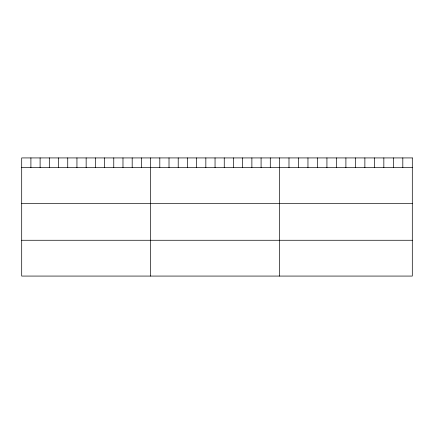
<?xml version="1.0" encoding="UTF-8"?>
<svg xmlns="http://www.w3.org/2000/svg" width="434" height="434" viewBox="0 0 434 434"><rect width="100%" height="100%" fill="white"/><g stroke="black" fill="none" stroke-linecap="round" stroke-linejoin="round"><path stroke-width="0.65" d="M21.7 167.573L412.3 167.573M21.7 203.378L412.3 203.378M21.7 240.268L412.3 240.268M402.812 157.927L402.812 167.573M393.329 157.927L393.329 167.573M383.84 157.927L383.84 167.573M374.358 157.927L374.358 167.573M364.869 157.927L364.869 167.573M355.386 157.927L355.386 167.573M345.898 157.927L345.898 167.573M336.41 157.927L336.41 167.573M326.927 157.927L326.927 167.573M317.438 157.927L317.438 167.573M307.956 157.927L307.956 167.573M298.467 157.927L298.467 167.573M288.984 157.927L288.984 167.573M279.496 157.927L279.496 276.073M270.29 157.927L270.29 167.573M261.084 157.927L261.084 167.573M251.877 157.927L251.877 167.573M242.666 157.927L242.666 167.573M233.459 157.927L233.459 167.573M224.253 157.927L224.253 167.573M215.047 157.927L215.047 167.573M205.841 157.927L205.841 167.573M196.635 157.927L196.635 167.573M187.428 157.927L187.428 167.573M178.217 157.927L178.217 167.573M169.01 157.927L169.01 167.573M159.804 157.927L159.804 167.573M150.598 157.927L150.598 276.073M141.392 157.927L141.392 167.573M132.186 157.927L132.186 167.573M122.979 157.927L122.979 167.573M113.768 157.927L113.768 167.573M104.561 157.927L104.561 167.573M95.355 157.927L95.355 167.573M86.149 157.927L86.149 167.573M76.943 157.927L76.943 167.573M67.737 157.927L67.737 167.573M58.53 157.927L58.53 167.573M49.319 157.927L49.319 167.573M40.112 157.927L40.112 167.573M30.906 157.927L30.906 167.573M412.3 157.927L21.7 157.927L21.7 276.073L412.3 276.073L412.3 157.927"/></g></svg>
